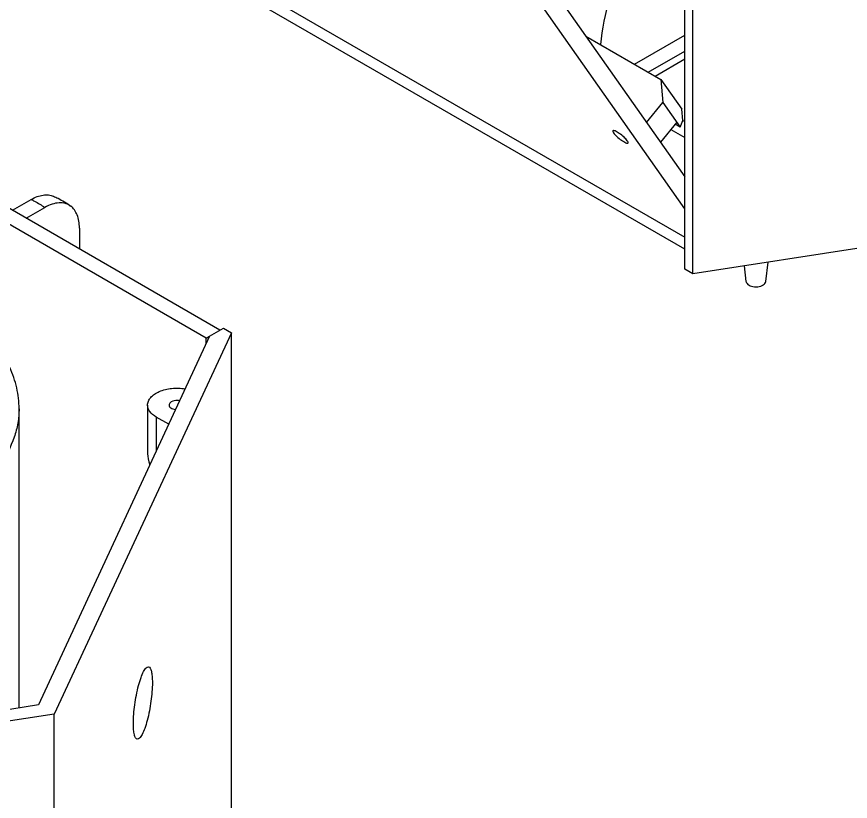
# Model space of a CAD drawing. Header units: millimetres. Extents: x 0 to 1189, y 0 to 841.
# Drawn here: x 547.2 to 717.8, y 288.4 to 449 of the extents above; entities that cross this region are included whole.
import ezdxf

# ---------------------------------------------------------------- set-up
doc = ezdxf.new("R2010")
doc.units = ezdxf.units.MM
doc.header["$LTSCALE"] = 65.395
doc.layers.get('0').update_dxf_attribs({"linetype": 'CONTINUOUS'})
doc.layers.add('AXIS', color=7, linetype='CONTINUOUS')
doc.layers.add('SURFACES', color=7, linetype='CONTINUOUS')

msp = doc.modelspace()

# ---------------------------------------------------------------- linework, layer by layer
at = {"color": 7, "linetype": 'Continuous'}
for p, q in [((569.73, 578.6), (683.9, 416.18)), ((683.9, 409.65), (567.28, 575.55)), ((591, 457.44), (683.9, 403.81)), ((663.66, 444.98), (679.04, 436.09)), ((673.59, 439.24), (683.9, 445.2)), ((676.41, 437.61), (683.9, 441.93)), ((677.83, 436.79), (683.9, 440.3)), ((588.8, 384.81), (494.48, 439.27)), ((585.97, 383.18), (491.66, 437.63)), ((679.04, 436.09), (683.29, 430.06)), ((679.04, 436.09), (679.42, 431.41)), ((676.1, 427.27), (679.42, 431.41)), ((679.42, 431.41), (682.96, 426.38)), ((683.48, 427.72), (683.29, 430.06)), ((682.25, 427.39), (678.93, 423.25)), ((682.96, 426.38), (681.92, 426.98)), ((682.96, 426.38), (683.48, 427.72)), ((683.48, 427.73), (683.9, 427.49)), ((681.04, 425.87), (683.9, 424.22)), ((546.32, 409.34), (550.13, 411.54)), ((549.15, 407.71), (552.95, 409.91)), ((560.03, 405.7), (560.03, 401.43)), ((585.97, 383.18), (586.68, 383.59)), ((585.97, 382.07), (585.97, 383.18)), ((578.3, 365.54), (575.73, 367.02))]:
    msp.add_line(p, q, dxfattribs=at)
for points, knots in [([(683.89, 479.95), (679.13, 474.81), (673.23, 465.89), (668.32, 453.06), (666.96, 446.46), (666.65, 443.24)], [0, 0, 0, 0, 0.511718, 0.764404, 1, 1, 1, 1]), ([(550.13, 411.54), (550.53, 411.77), (551.32, 412.15), (552.54, 412.48), (553.69, 412.53), (554.41, 412.35), (554.73, 412.21)], [0, 0, 0, 0, 0.287206, 0.546835, 0.78191, 1, 1, 1, 1]), ([(554.73, 412.21), (555.04, 412.08), (556.28, 411.51), (557.44, 410.79), (558.25, 410.18)], [0, 0, 0, 0, 0.249062, 1, 1, 1, 1]), ([(558.25, 410.18), (558.09, 410.31), (557.74, 410.52), (556.95, 410.82), (555.81, 410.92), (554.37, 410.62), (553.43, 410.18), (552.95, 409.91)], [0, 0, 0, 0, 0.109148, 0.219205, 0.450333, 0.708485, 1, 1, 1, 1]), ([(560.03, 405.7), (560.03, 406.17), (559.96, 407.09), (559.63, 408.36), (559.08, 409.42), (558.54, 409.97), (558.25, 410.18)], [0, 0, 0, 0, 0.287276, 0.547231, 0.782286, 1, 1, 1, 1]), ([(547.68, 368.73), (547.68, 370.16), (547.35, 373.06), (546.39, 375.82), (545.77, 377.15)], [0, 0, 0, 0, 0.494461, 1, 1, 1, 1])]:
    msp.add_open_spline(points, degree=3, knots=knots, dxfattribs=at)
at = {"color": 9, "linetype": 'Continuous'}
for points, knots in [([(550.13, 411.54), (550.36, 411.43), (551.35, 410.96), (552.28, 410.39), (552.95, 409.91)], [0, 0, 0, 0, 0.239326, 1, 1, 1, 1]), ([(547.68, 368.73), (547.68, 367.74), (547.51, 365.75), (546.47, 361.76), (543.82, 356.86), (538.87, 351.67), (534.73, 348.82), (532.45, 347.5)], [0, 0, 0, 0, 0.108162, 0.218364, 0.451367, 0.710411, 1, 1, 1, 1])]:
    msp.add_open_spline(points, degree=3, knots=knots, dxfattribs=at)
at = {"layer": 'AXIS', "color": 7, "linetype": 'Continuous'}
for p, q in [((696.49, 394.75), (696.11, 397.97)), ((700.48, 394.75), (700.96, 398.72))]:
    msp.add_line(p, q, dxfattribs=at)
for points, knots in [([(669.18, 425.62), (669.15, 425.58), (669.18, 425.39), (669.27, 425.27), (669.33, 425.18)], [0, 0, 0, 0, 0.346786, 1, 1, 1, 1]), ([(672.15, 423.55), (671.96, 423.83), (671.43, 424.36), (670.59, 425.04), (669.84, 425.5), (669.4, 425.67), (669.21, 425.66), (669.18, 425.62)], [0, 0, 0, 0, 0.271846, 0.603155, 0.87405, 0.956311, 1, 1, 1, 1]), ([(669.33, 425.18), (669.52, 424.91), (670.05, 424.37), (670.89, 423.69), (671.64, 423.24), (672.08, 423.06), (672.26, 423.07), (672.3, 423.11)], [0, 0, 0, 0, 0.271846, 0.603155, 0.87405, 0.956311, 1, 1, 1, 1]), ([(672.3, 423.11), (672.33, 423.16), (672.3, 423.34), (672.21, 423.47), (672.15, 423.55)], [0, 0, 0, 0, 0.346786, 1, 1, 1, 1]), ([(696.66, 394.36), (696.87, 394.08), (697.62, 393.7), (698.62, 393.63), (699.45, 393.79), (700.08, 394.06), (700.45, 394.47), (700.49, 394.75)], [0, 0, 0, 0, 0.237661, 0.531446, 0.675872, 0.805033, 1, 1, 1, 1]), ([(571.08, 304.32), (571.08, 305.6), (571.31, 308.21), (571.9, 311.34), (572.59, 313.6), (573.03, 314.7), (573.42, 315.36), (573.7, 315.73), (574, 315.94), (574.17, 315.91)], [0, 0, 0, 0, 0.310808, 0.635531, 0.774092, 0.883589, 0.925413, 0.958197, 1, 1, 1, 1]), ([(574.17, 315.91), (574.31, 315.89), (574.6, 315.58), (574.79, 314.9), (574.94, 313.9), (574.96, 313.12), (574.96, 312.68)], [0, 0, 0, 0, 0.122261, 0.324572, 0.620348, 1, 1, 1, 1]), ([(574.96, 312.68), (574.96, 311.41), (574.73, 308.79), (574.14, 305.66), (573.46, 303.4), (573.01, 302.3), (572.63, 301.64), (572.35, 301.27), (572.05, 301.06), (571.88, 301.09)], [0, 0, 0, 0, 0.310808, 0.635531, 0.774092, 0.883589, 0.925413, 0.958197, 1, 1, 1, 1]), ([(571.88, 301.09), (571.74, 301.11), (571.44, 301.42), (571.25, 302.1), (571.1, 303.1), (571.08, 303.88), (571.08, 304.32)], [0, 0, 0, 0, 0.122261, 0.324572, 0.620348, 1, 1, 1, 1])]:
    msp.add_open_spline(points, degree=3, knots=knots, dxfattribs=at)
for points in [[(696.56, 394.53), (696.53, 394.59), (696.5, 394.67), (696.5, 394.74)], [(696.56, 394.53), (696.59, 394.47), (696.62, 394.41), (696.66, 394.36)]]:
    msp.add_open_spline(points, degree=3, dxfattribs=at)
at = {"layer": 'SURFACES', "color": 7, "linetype": 'Continuous'}
for p, q in [((685.53, 396.33), (685.53, 677.21)), ((683.9, 397.28), (683.9, 674.89)), ((683.9, 401.36), (592.11, 454.35)), ((820.76, 417.25), (685.53, 396.33)), ((685.53, 396.33), (683.9, 397.28)), ((591.14, 384.28), (554.9, 306.21)), ((586.68, 383.59), (589.51, 385.22)), ((589.51, 385.22), (591.14, 384.28)), ((591.14, 106.67), (591.14, 384.28)), ((586.68, 383.59), (551.64, 308.09)), ((547.68, 307.48), (547.68, 368.73)), ((573.98, 369.47), (573.98, 359.51)), ((551.64, 308.09), (420.87, 287.86)), ((554.9, 306.21), (419.67, 285.29)), ((554.9, 28.6), (554.9, 306.21))]:
    msp.add_line(p, q, dxfattribs=at)
at = {"layer": 'SURFACES', "color": 9, "linetype": 'Continuous'}
msp.add_line((575.73, 367.02), (575.73, 360.01), dxfattribs=at)
at = {"layer": 'SURFACES', "color": 7, "linetype": 'Continuous'}
msp.add_ellipse((579.98, 354.77), major_axis=(-5.41, 6.31), ratio=0.410751, start_param=0.446853, end_param=0.850946, dxfattribs=at)
for points, knots in [([(573.98, 369.47), (573.98, 369.74), (574.1, 370.32), (574.61, 371.08), (575.39, 371.75), (576.8, 372.5), (578.95, 373), (580.76, 372.95), (581.67, 372.79)], [0, 0, 0, 0, 0.088027, 0.184495, 0.294415, 0.418907, 0.701479, 1, 1, 1, 1]), ([(580.53, 370.34), (580.38, 370.37), (579.82, 370.44), (579.21, 370.33), (578.84, 370.12)], [0, 0, 0, 0, 0.260461, 1, 1, 1, 1]), ([(575.73, 367.02), (575.24, 367.31), (574.38, 367.96), (573.98, 369.01), (573.98, 369.47)], [0, 0, 0, 0, 0.55085, 1, 1, 1, 1]), ([(578.84, 370.12), (578.77, 370.08), (578.55, 369.93), (578.38, 369.66), (578.38, 369.47)], [0, 0, 0, 0, 0.294485, 1, 1, 1, 1]), ([(578.38, 369.47), (578.38, 369.24), (578.67, 368.87), (579.19, 368.65), (579.52, 368.58), (579.7, 368.56)], [0, 0, 0, 0, 0.410617, 0.687551, 1, 1, 1, 1])]:
    msp.add_open_spline(points, degree=3, knots=knots, dxfattribs=at)

doc.saveas('drawing.dxf')
